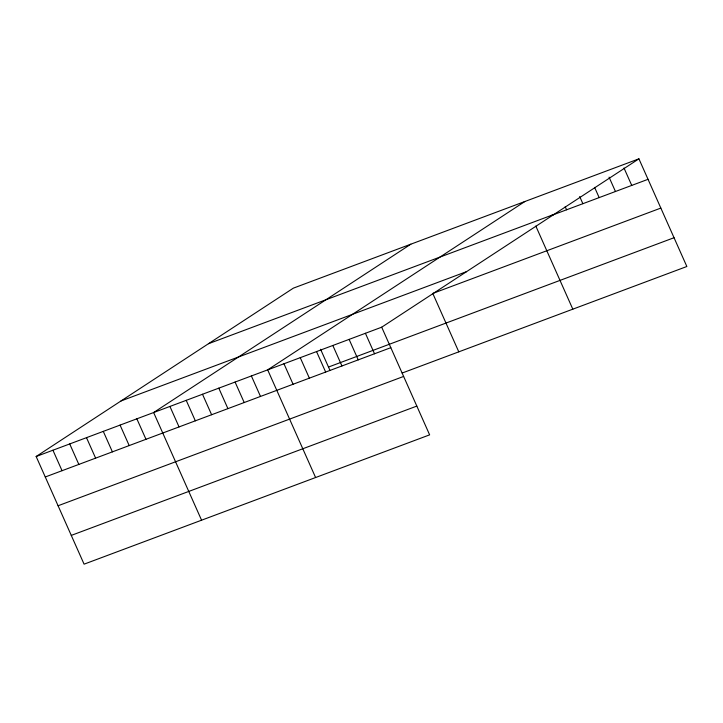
<?xml version="1.0" encoding="UTF-8"?>
<svg xmlns="http://www.w3.org/2000/svg" width="723" height="723" viewBox="0 0 723 723"><rect width="100%" height="100%" fill="white"/><g stroke="black" fill="none" stroke-linecap="round" stroke-linejoin="round"><path stroke-width="1.08" d="M638.915 158.834L381.699 327.194L429.634 434.857L84.085 564.166L36.15 456.502L293.366 288.143L638.915 158.834L686.85 266.498L402.142 373.041M410.854 244.184L153.638 412.535L201.572 520.199M524.88 201.509L267.673 369.86L315.599 477.523M208.486 343.705L554.035 214.388M551.306 215.508L648.034 179.313M121.03 400.949L466.579 271.631M660.84 208.079L432.779 293.43L458.789 351.839M36.15 456.502L381.699 327.194M328.495 367.04L674.044 237.722M45.269 476.981L390.818 347.673M58.075 505.757L403.624 376.439M71.279 535.4L416.828 406.082M623.994 167.998L631.739 185.404M609.073 177.171L615.454 191.505M594.604 187.365L599.159 197.605M579.683 196.529L582.874 203.696M565.214 206.724L566.579 209.797M535.833 226.091L572.815 309.173M365.413 333.285L374.523 353.764M349.119 339.385L358.237 359.864M332.833 345.477L341.943 365.955M320.569 349.254L329.86 370.122M316.538 351.577L325.657 372.056M300.253 357.668L309.363 378.147M283.958 363.768L293.077 384.247M251.378 375.96L260.497 396.439M235.083 382.06L244.202 402.53M218.798 388.152L227.917 408.631M202.503 394.252L211.622 414.731M186.218 400.343L195.337 420.822M169.923 406.443L179.042 426.922M136.855 418.816L145.974 439.295M120.072 425.097L129.191 445.576M103.29 431.378L112.399 451.857M86.498 437.659L95.617 458.138M69.715 443.94L78.834 464.419M52.933 450.221L62.051 470.7"/></g></svg>
